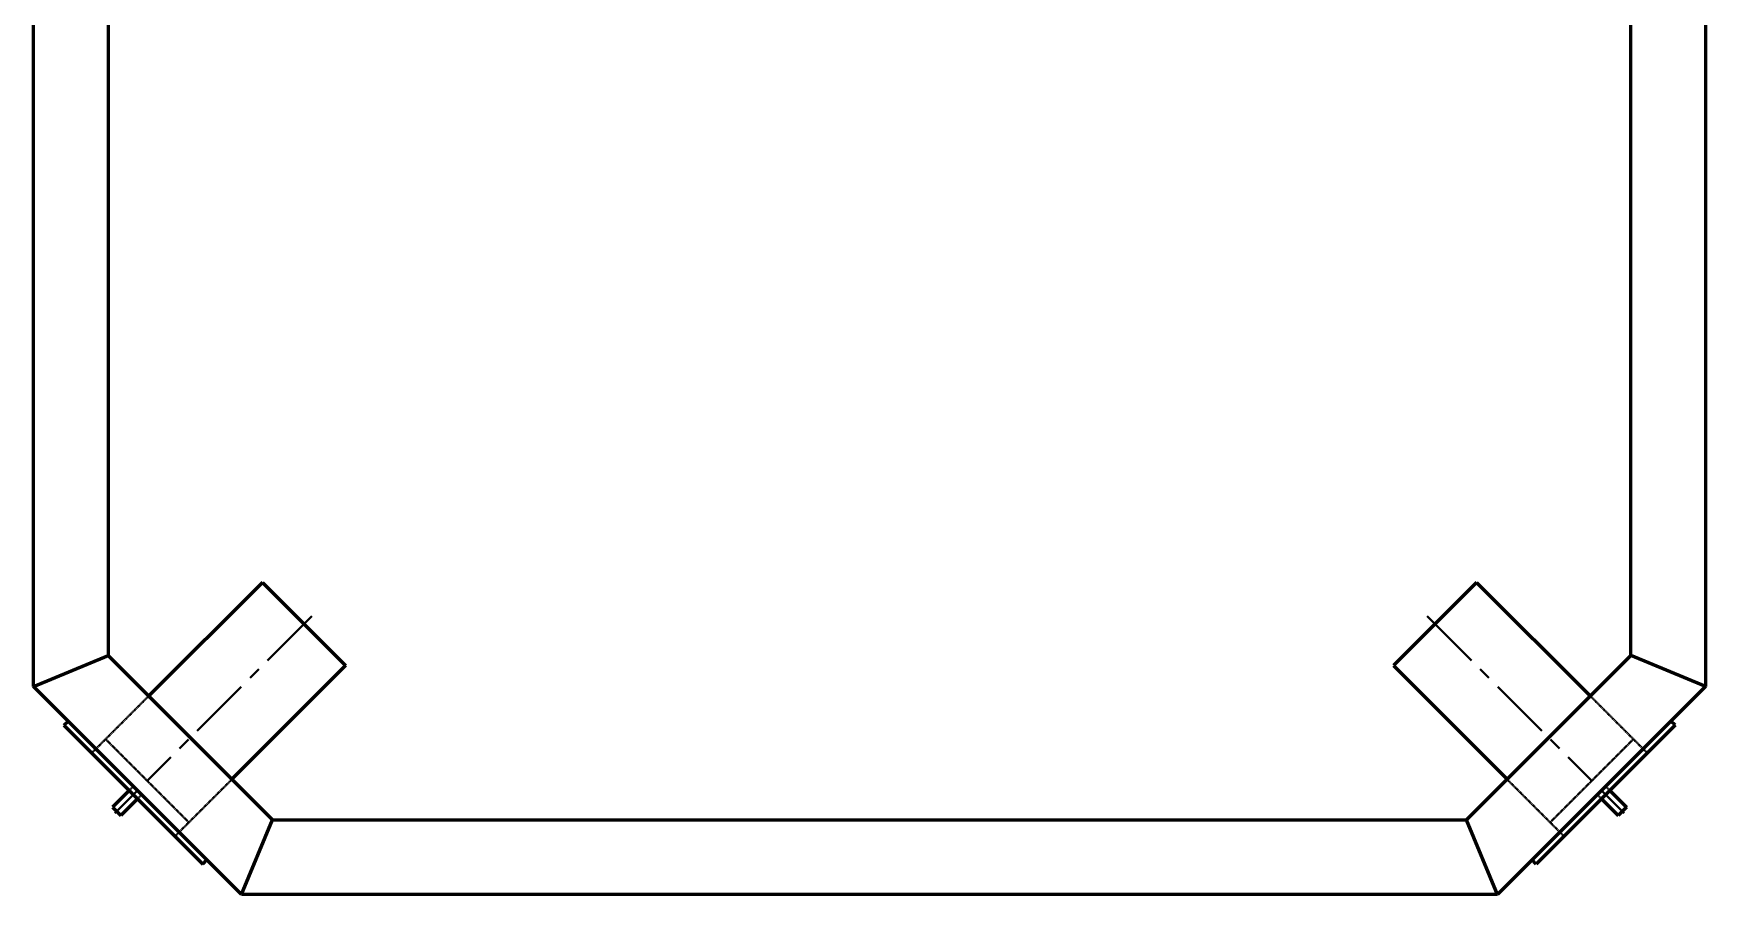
# Model space of a CAD drawing. Header units: millimetres. Extents: x 597 to 10144, y 3302 to 4396.
# Drawn here: x 9292 to 10144, y 3437 to 3876 of the extents above; entities that cross this region are included whole.
import ezdxf

# ---------------------------------------------------------------- set-up
doc = ezdxf.new("R2010")
doc.units = ezdxf.units.MM
doc.linetypes.add('CENTER', pattern=[50.8, 31.75, -6.35, 6.35, -6.35])
doc.linetypes.add('DASHED2', pattern=[0.375, 0.25, -0.125])
for name, color, linetype, lineweight in [('Centre', 5, 'CENTER', 40), ('Dark', 2, 'Continuous', 60), ('Hidden', 8, 'DASHED2', 40)]:
    doc.layers.add(name, color=color, linetype=linetype, lineweight=lineweight)

msp = doc.modelspace()

# ---------------------------------------------------------------- linework, layer by layer
at = {"layer": 'Centre'}
for p, q in [((9434.142, 3579.176), (9350.327, 3495.361)), ((10002.678, 3579.176), (10086.493, 3495.361)), ((9345.854, 3490.888), (9333.869, 3478.904)), ((10090.966, 3490.888), (10102.95, 3478.904))]:
    msp.add_line(p, q, dxfattribs=at)
at = {"layer": 'Dark'}
for p, q in [((9292.344, 3543.444), (9292.344, 4183.444)), ((10144.476, 4183.444), (10144.476, 3543.444)), ((9409.016, 3596.477), (9351.104, 3538.565)), ((9409.016, 3596.477), (9451.443, 3554.051)), ((10027.803, 3596.477), (9985.377, 3554.051)), ((10027.803, 3596.477), (10085.715, 3538.565)), ((9292.344, 3543.444), (9330.444, 3559.226)), ((9292.344, 3543.444), (9330.444, 3559.226)), ((9451.443, 3554.051), (9393.531, 3496.139)), ((9985.377, 3554.051), (10043.289, 3496.139)), ((10144.476, 3543.444), (10106.376, 3559.226)), ((10144.476, 3543.444), (10106.376, 3559.226)), ((9307.9, 3523.645), (9310.021, 3525.766)), ((9307.9, 3523.645), (9378.611, 3452.934)), ((10128.919, 3523.645), (10058.209, 3452.934)), ((10128.919, 3523.645), (10126.798, 3525.766)), ((9341.134, 3490.411), (9332.649, 3481.926)), ((9345.377, 3486.168), (9336.891, 3477.683)), ((10091.443, 3486.168), (10099.928, 3477.683)), ((10095.685, 3490.411), (10104.171, 3481.926)), ((9332.649, 3481.926), (9336.891, 3477.683)), ((10104.171, 3481.926), (10099.928, 3477.683)), ((9398.41, 3437.378), (9414.191, 3475.478)), ((9398.41, 3437.378), (9414.191, 3475.478)), ((10038.41, 3437.378), (10022.628, 3475.478)), ((10038.41, 3437.378), (10022.628, 3475.478)), ((9378.611, 3452.934), (9380.732, 3455.056)), ((10058.209, 3452.934), (10056.087, 3455.056)), ((10038.41, 3437.378), (9398.41, 3437.378))]:
    msp.add_line(p, q, dxfattribs=at)
for points in [[(9330.444, 4167.662), (9330.444, 3559.226)], [(10106.376, 3559.226), (10106.376, 4167.662)], [(9330.444, 3559.226), (9414.191, 3475.478)], [(10022.628, 3475.478), (10106.376, 3559.226)], [(9398.41, 3437.378), (9292.344, 3543.444)], [(10144.476, 3543.444), (10038.41, 3437.378)], [(9414.191, 3475.478), (10022.628, 3475.478)]]:
    msp.add_lwpolyline(points, dxfattribs=at)
at = {"layer": 'Hidden'}
for p, q in [((9351.104, 3538.565), (9329.113, 3516.574)), ((10085.715, 3538.565), (10107.706, 3516.574)), ((9329.113, 3516.574), (9322.042, 3509.503)), ((9329.113, 3516.574), (9371.54, 3474.148)), ((10107.706, 3516.574), (10065.28, 3474.148)), ((10107.706, 3516.574), (10114.777, 3509.503)), ((9393.531, 3496.139), (9371.54, 3474.148)), ((10043.289, 3496.139), (10065.28, 3474.148)), ((9341.134, 3490.411), (9343.255, 3492.532)), ((9345.377, 3486.168), (9347.498, 3488.29)), ((10091.443, 3486.168), (10089.321, 3488.29)), ((10095.685, 3490.411), (10093.564, 3492.532)), ((9371.54, 3474.148), (9364.469, 3467.076)), ((10065.28, 3474.148), (10072.351, 3467.076))]:
    msp.add_line(p, q, dxfattribs=at)

doc.saveas('drawing.dxf')
